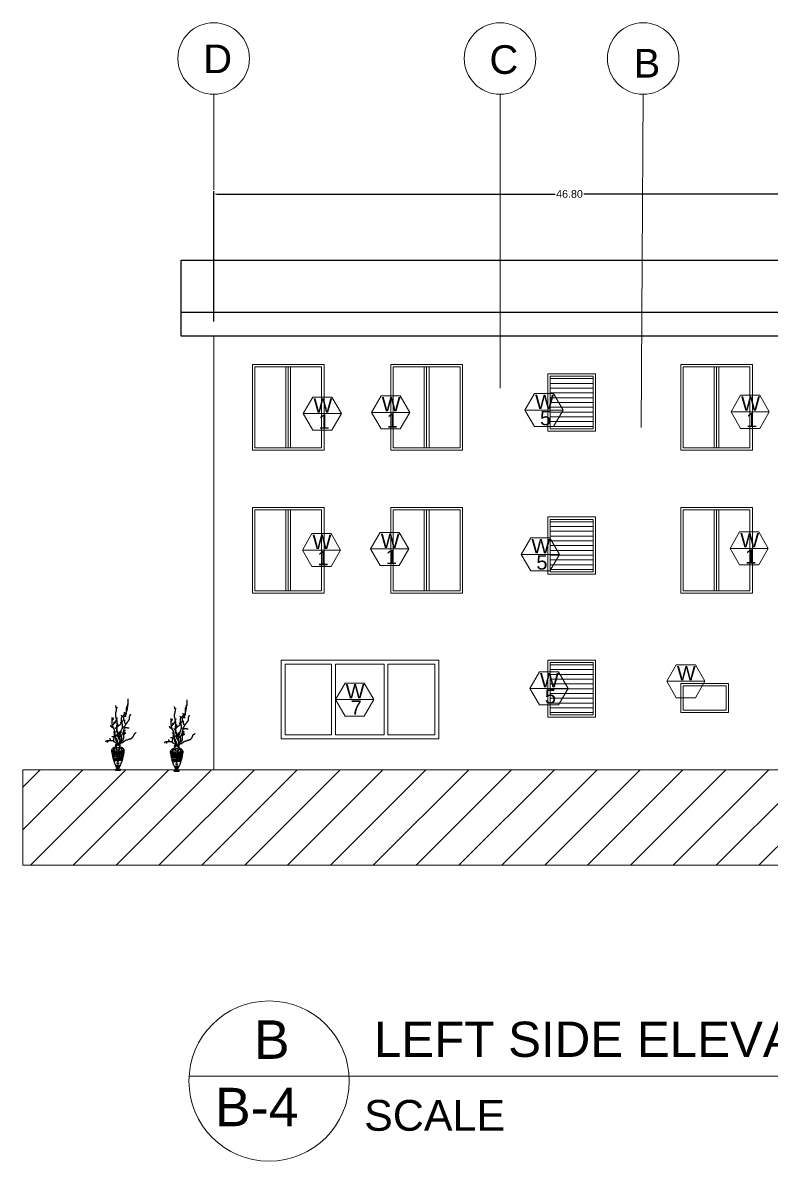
# Model space of a CAD drawing. Header units: millimetres. Extents: x 2391 to 3323, y 1596 to 2537.
# Drawn here: x 2527.6 to 2576.5, y 2318.6 to 2393.1 of the extents above; entities that cross this region are included whole.
import ezdxf

# ---------------------------------------------------------------- set-up
doc = ezdxf.new("R2010")
doc.units = ezdxf.units.MM
doc.layers.get('Defpoints').update_dxf_attribs({"color": 115})
for name, color, linetype in [('ASCENSORE - ELEVATOR', 160, 'Continuous'), ('dimensions', 203, 'Continuous'), ('doors', 31, 'Continuous'), ('doors and windows schedule', 11, 'Continuous'), ('exterior wall', 140, 'Continuous'), ('hatch', 50, 'Continuous'), ('LETTERS', 150, 'Continuous'), ('Lightning text', 211, 'Continuous'), ('plants', 250, 'Continuous'), ('TEXT', 130, 'Continuous')]:
    doc.layers.add(name, color=color, linetype=linetype)
doc.styles.get("Standard").update_dxf_attribs({"font": 'arial.ttf'})
doc.dimstyles.new('Copy of Standard', dxfattribs={"dimtxt": 0.5, "dimasz": 0.18, "dimexe": 0.18, "dimexo": 0.0625, "dimgap": 0.09, "dimtad": 0, "dimzin": 0, "dimdsep": 46, "dimtxsty": 'Standard', "dimcen": 0.09, "dimadec": 0, "dimazin": 0, "dimtfac": 1, "dimtofl": 0, "dimtmove": 0, "dimatfit": 3, "dimfxl": 1, "dimtolj": 1, "dimtzin": 0, "dimarcsym": 0})

# ---------------------------------------------------------------- blocks, each defined once
blk = doc.blocks.new('A$C320B395D')
for p, q in [((239, 689), (239, 749)), ((108, 673), (108, 679)), ((110, 672), (108, 673)), ((108, 596), (110, 597)), ((110, 669), (110, 672)), ((111, 667), (110, 669)), ((110, 599), (111, 600)), ((110, 597), (110, 599)), ((111, 663), (111, 667)), ((113, 661), (111, 663)), ((111, 608), (113, 609)), ((111, 600), (111, 608)), ((113, 657), (113, 661)), ((114, 655), (113, 657)), ((113, 614), (114, 616)), ((113, 609), (113, 614)), ((114, 652), (114, 655)), ((116, 652), (114, 652)), ((114, 620), (116, 622)), ((114, 616), (114, 620)), ((116, 650), (116, 652)), ((117, 649), (116, 650)), ((116, 629), (117, 631)), ((116, 622), (116, 629)), ((117, 631), (117, 649)), ((117, 647), (119, 647)), ((119, 647), (120, 649)), ((120, 650), (122, 652)), ((120, 649), (120, 650)), ((122, 654), (123, 655)), ((122, 652), (122, 654)), ((123, 655), (123, 660)), ((199, 603), (199, 609)), ((201, 602), (199, 603)), ((201, 587), (201, 602)), ((210, 594), (213, 597)), ((213, 597), (215, 599)), ((215, 600), (216, 602)), ((215, 599), (215, 600)), ((216, 603), (218, 605)), ((216, 602), (216, 603)), ((218, 605), (221, 608)), ((221, 609), (222, 611)), ((221, 608), (221, 609)), ((222, 655), (224, 657)), ((222, 596), (222, 655)), ((222, 614), (224, 616)), ((222, 611), (222, 614)), ((224, 660), (225, 661)), ((224, 657), (224, 660)), ((224, 619), (225, 620)), ((224, 616), (224, 619)), ((225, 661), (227, 663)), ((225, 622), (227, 623)), ((225, 620), (225, 622)), ((227, 666), (228, 667)), ((227, 663), (227, 666)), ((227, 626), (228, 628)), ((227, 623), (227, 626)), ((228, 670), (230, 672)), ((228, 667), (228, 670)), ((228, 635), (230, 637)), ((228, 628), (228, 635)), ((230, 673), (231, 675)), ((230, 672), (230, 673)), ((230, 647), (231, 649)), ((230, 637), (230, 647)), ((231, 675), (233, 676)), ((231, 654), (233, 655)), ((231, 649), (231, 654)), ((233, 678), (234, 679)), ((233, 676), (233, 678)), ((233, 660), (234, 661)), ((233, 655), (233, 660)), ((234, 661), (234, 696)), ((234, 681), (236, 682)), ((234, 679), (234, 681)), ((236, 684), (237, 685)), ((236, 682), (236, 684)), ((237, 687), (239, 689)), ((237, 685), (237, 687)), ((72, 552), (73, 553)), ((72, 482), (72, 552)), ((75, 476), (72, 482)), ((73, 524), (75, 524)), ((75, 524), (76, 526)), ((76, 526), (79, 527)), ((79, 529), (81, 530)), ((79, 527), (79, 529)), ((81, 530), (82, 532)), ((82, 535), (84, 536)), ((82, 532), (82, 535)), ((82, 477), (84, 479)), ((84, 536), (85, 538)), ((84, 479), (85, 480)), ((85, 544), (87, 544)), ((85, 538), (85, 544)), ((85, 482), (87, 482)), ((85, 480), (85, 482)), ((87, 547), (88, 549)), ((87, 544), (87, 547)), ((87, 483), (88, 485)), ((87, 482), (87, 483)), ((88, 486), (90, 486)), ((88, 485), (88, 486)), ((90, 489), (91, 489)), ((90, 486), (90, 489)), ((91, 501), (93, 503)), ((91, 489), (91, 501)), ((93, 505), (94, 506)), ((93, 503), (93, 505)), ((93, 489), (94, 491)), ((93, 488), (93, 489)), ((94, 506), (94, 508)), ((94, 491), (97, 492)), ((97, 492), (99, 494)), ((99, 495), (100, 495)), ((99, 494), (99, 495)), ((100, 497), (102, 497)), ((100, 495), (100, 497)), ((102, 498), (103, 500)), ((102, 497), (102, 498)), ((103, 500), (105, 501)), ((105, 505), (107, 505)), ((105, 501), (105, 505)), ((107, 508), (108, 509)), ((107, 505), (107, 508)), ((108, 570), (108, 596)), ((110, 568), (108, 570)), ((108, 511), (110, 511)), ((108, 509), (108, 511)), ((110, 565), (110, 568)), ((111, 564), (110, 565)), ((110, 512), (111, 514)), ((110, 511), (110, 512)), ((111, 558), (111, 564)), ((113, 556), (111, 558)), ((111, 518), (113, 518)), ((111, 514), (111, 518)), ((113, 552), (113, 556)), ((114, 550), (113, 552)), ((113, 520), (114, 521)), ((113, 518), (113, 520)), ((114, 546), (114, 550)), ((116, 544), (114, 546)), ((114, 524), (116, 526)), ((114, 521), (114, 524)), ((116, 543), (116, 544)), ((117, 541), (116, 543)), ((116, 527), (117, 527)), ((116, 526), (116, 527)), ((117, 536), (117, 541)), ((119, 535), (117, 536)), ((117, 530), (119, 530)), ((117, 527), (117, 530)), ((119, 529), (119, 535)), ((119, 533), (120, 533)), ((119, 530), (119, 533)), ((120, 527), (119, 529)), ((120, 535), (122, 536)), ((120, 533), (120, 535)), ((120, 523), (120, 527)), ((122, 521), (120, 523)), ((122, 539), (123, 539)), ((122, 536), (122, 539)), ((122, 518), (122, 521)), ((123, 517), (122, 518)), ((122, 477), (123, 479)), ((123, 546), (125, 546)), ((123, 539), (123, 546)), ((123, 479), (123, 517)), ((123, 491), (123, 492)), ((125, 491), (123, 491)), ((125, 549), (126, 549)), ((125, 546), (125, 549)), ((125, 488), (125, 491)), ((126, 488), (125, 488)), ((126, 486), (126, 488)), ((128, 486), (126, 486)), ((128, 485), (128, 486)), ((129, 485), (128, 485)), ((131, 483), (129, 485)), ((131, 482), (131, 483)), ((132, 482), (131, 482)), ((132, 465), (132, 482)), ((154, 477), (155, 479)), ((155, 479), (157, 480)), ((157, 480), (160, 483)), ((160, 483), (161, 485)), ((161, 505), (161, 506)), ((163, 503), (161, 505)), ((161, 485), (163, 486)), ((163, 501), (163, 503)), ((164, 501), (163, 501)), ((163, 486), (164, 488)), ((164, 500), (164, 501)), ((166, 498), (164, 500)), ((164, 488), (166, 489)), ((167, 498), (166, 498)), ((166, 489), (167, 491)), ((167, 497), (167, 498)), ((169, 497), (167, 497)), ((167, 492), (169, 494)), ((167, 491), (167, 492)), ((169, 571), (169, 578)), ((170, 571), (169, 571)), ((169, 546), (170, 547)), ((169, 521), (169, 546)), ((170, 520), (169, 521)), ((169, 495), (169, 497)), ((169, 495), (170, 497)), ((172, 495), (169, 495)), ((169, 494), (169, 495)), ((170, 570), (170, 571)), ((172, 570), (170, 570)), ((170, 549), (172, 550)), ((170, 547), (170, 549)), ((170, 512), (170, 520)), ((172, 509), (170, 512)), ((170, 497), (172, 498)), ((172, 568), (172, 570)), ((173, 568), (172, 568)), ((172, 553), (173, 555)), ((172, 550), (172, 553)), ((172, 506), (172, 509)), ((173, 503), (172, 506)), ((172, 500), (173, 500)), ((172, 498), (172, 500)), ((172, 494), (172, 495)), ((173, 494), (172, 494)), ((175, 567), (173, 568)), ((173, 558), (177, 561)), ((173, 555), (173, 558)), ((173, 503), (175, 505)), ((173, 500), (173, 503)), ((173, 500), (173, 503)), ((175, 498), (173, 500)), ((173, 492), (173, 494)), ((175, 492), (173, 492)), ((175, 558), (175, 567)), ((175, 506), (177, 506)), ((175, 505), (175, 506)), ((175, 491), (175, 498)), ((177, 491), (175, 492)), ((177, 489), (175, 491)), ((177, 562), (178, 562)), ((177, 561), (177, 562)), ((177, 506), (178, 508)), ((177, 482), (177, 489)), ((178, 480), (177, 482)), ((178, 564), (180, 565)), ((178, 562), (178, 564)), ((178, 509), (180, 511)), ((178, 508), (178, 509)), ((178, 479), (178, 480)), ((180, 477), (178, 479)), ((180, 565), (181, 567)), ((180, 511), (181, 512)), ((181, 568), (183, 568)), ((181, 567), (181, 568)), ((181, 512), (183, 514)), ((183, 568), (186, 571)), ((183, 514), (184, 515)), ((184, 517), (186, 517)), ((184, 515), (184, 517)), ((186, 571), (187, 573)), ((186, 520), (187, 520)), ((186, 517), (186, 520)), ((187, 573), (189, 574)), ((187, 521), (189, 523)), ((187, 520), (187, 521)), ((189, 574), (190, 574)), ((189, 523), (190, 524)), ((190, 574), (192, 576)), ((190, 527), (192, 529)), ((190, 524), (190, 527)), ((192, 578), (193, 578)), ((192, 576), (192, 578)), ((192, 553), (193, 555)), ((192, 529), (192, 553)), ((193, 579), (195, 579)), ((193, 578), (193, 579)), ((193, 556), (195, 558)), ((193, 555), (193, 556)), ((195, 579), (196, 581)), ((195, 558), (196, 559)), ((196, 579), (198, 582)), ((196, 581), (198, 582)), ((196, 561), (198, 562)), ((196, 559), (196, 561)), ((198, 582), (199, 584)), ((198, 582), (199, 584)), ((198, 562), (199, 564)), ((199, 585), (201, 587)), ((199, 584), (199, 585)), ((199, 584), (201, 585)), ((199, 565), (219, 565)), ((199, 564), (202, 565)), ((201, 585), (202, 587)), ((202, 587), (204, 588)), ((202, 565), (204, 567)), ((202, 526), (204, 527)), ((202, 501), (202, 526)), ((204, 501), (202, 501)), ((204, 588), (205, 590)), ((204, 567), (205, 568)), ((204, 498), (204, 501)), ((205, 495), (204, 498)), ((205, 590), (207, 591)), ((205, 568), (208, 571)), ((205, 494), (205, 495)), ((207, 492), (205, 494)), ((207, 591), (208, 593)), ((207, 491), (207, 492)), ((208, 489), (207, 491)), ((208, 593), (210, 594)), ((208, 571), (210, 573)), ((208, 488), (208, 489)), ((210, 486), (208, 488)), ((210, 574), (212, 576)), ((210, 573), (210, 574)), ((212, 485), (210, 486)), ((212, 576), (215, 579)), ((213, 483), (212, 485)), ((213, 482), (213, 483)), ((215, 480), (213, 482)), ((213, 477), (215, 479)), ((215, 581), (216, 582)), ((215, 579), (215, 581)), ((215, 479), (216, 480)), ((216, 584), (218, 585)), ((216, 582), (216, 584)), ((216, 482), (218, 483)), ((216, 480), (216, 482)), ((218, 588), (219, 590)), ((218, 585), (218, 588)), ((218, 485), (219, 486)), ((218, 483), (218, 485)), ((219, 590), (221, 591)), ((219, 488), (222, 491)), ((219, 486), (219, 488)), ((221, 594), (222, 596)), ((221, 591), (221, 594)), ((222, 491), (224, 492)), ((224, 492), (225, 494)), ((225, 495), (227, 497)), ((225, 494), (225, 495)), ((227, 497), (228, 498)), ((228, 498), (230, 500)), ((230, 501), (231, 503)), ((230, 500), (230, 501)), ((231, 503), (233, 505)), ((233, 505), (234, 506)), ((234, 508), (236, 509)), ((234, 506), (234, 508)), ((236, 511), (237, 512)), ((236, 509), (236, 511)), ((237, 512), (239, 514)), ((239, 514), (240, 515)), ((240, 515), (242, 517)), ((242, 518), (243, 520)), ((242, 517), (242, 518)), ((243, 521), (245, 521)), ((243, 520), (243, 521)), ((245, 521), (247, 523)), ((247, 524), (248, 526)), ((247, 523), (247, 524)), ((248, 527), (250, 529)), ((248, 526), (248, 527)), ((250, 530), (251, 532)), ((250, 529), (250, 530)), ((251, 533), (253, 533)), ((251, 532), (251, 533)), ((253, 538), (254, 539)), ((253, 533), (253, 538)), ((254, 564), (256, 565)), ((254, 539), (254, 564)), ((256, 567), (257, 568)), ((256, 565), (256, 567)), ((257, 570), (259, 571)), ((257, 568), (257, 570)), ((259, 574), (260, 576)), ((259, 571), (259, 574)), ((260, 579), (262, 581)), ((260, 576), (260, 579)), ((262, 582), (263, 584)), ((262, 581), (262, 582)), ((263, 584), (265, 585)), ((265, 587), (266, 587)), ((265, 585), (265, 587)), ((56, 468), (56, 471)), ((58, 465), (56, 468)), ((59, 462), (58, 465)), ((61, 459), (59, 462)), ((62, 457), (61, 459)), ((62, 454), (62, 457)), ((64, 454), (62, 454)), ((65, 453), (64, 454)), ((68, 451), (65, 453)), ((70, 450), (68, 451)), ((72, 448), (70, 450)), ((72, 447), (72, 448)), ((73, 447), (72, 447)), ((75, 445), (73, 447)), ((75, 470), (75, 476)), ((76, 468), (75, 470)), ((76, 445), (75, 445)), ((76, 470), (78, 473)), ((76, 462), (76, 468)), ((78, 460), (76, 462)), ((78, 444), (76, 445)), ((78, 473), (79, 474)), ((78, 457), (78, 460)), ((79, 456), (78, 457)), ((82, 444), (78, 444)), ((79, 474), (81, 476)), ((81, 454), (79, 456)), ((81, 476), (82, 477)), ((81, 451), (81, 454)), ((82, 450), (81, 451)), ((82, 447), (82, 450)), ((84, 445), (82, 447)), ((84, 442), (82, 444)), ((84, 444), (84, 445)), ((85, 442), (84, 444)), ((85, 442), (84, 442)), ((87, 441), (85, 442)), ((85, 441), (85, 442)), ((87, 439), (85, 441)), ((88, 436), (87, 439)), ((87, 401), (87, 403)), ((88, 401), (87, 401)), ((88, 435), (88, 436)), ((90, 433), (88, 435)), ((88, 400), (88, 401)), ((90, 400), (88, 400)), ((90, 432), (90, 433)), ((91, 430), (90, 432)), ((90, 398), (90, 400)), ((91, 398), (90, 398)), ((93, 428), (91, 430)), ((91, 397), (91, 398)), ((93, 397), (91, 397)), ((93, 425), (93, 428)), ((94, 424), (93, 425)), ((93, 395), (93, 397)), ((94, 395), (93, 395)), ((96, 422), (94, 424)), ((94, 394), (94, 395)), ((96, 392), (94, 394)), ((94, 360), (96, 362)), ((94, 343), (94, 360)), ((96, 418), (96, 422)), ((97, 416), (96, 418)), ((96, 390), (96, 392)), ((97, 389), (96, 390)), ((96, 378), (97, 380)), ((96, 362), (96, 378)), ((99, 415), (97, 416)), ((97, 384), (97, 389)), ((97, 384), (99, 386)), ((97, 380), (97, 384)), ((99, 413), (99, 415)), ((100, 412), (99, 413)), ((99, 386), (99, 409)), ((100, 407), (100, 412)), ((102, 406), (100, 407)), ((102, 398), (102, 406)), ((103, 397), (102, 398)), ((103, 357), (103, 397)), ((105, 444), (105, 447)), ((107, 442), (105, 444)), ((107, 441), (107, 442)), ((108, 439), (107, 441)), ((110, 438), (108, 439)), ((111, 438), (110, 438)), ((113, 436), (111, 438)), ((111, 359), (113, 360)), ((111, 357), (111, 359)), ((113, 435), (113, 436)), ((114, 433), (113, 435)), ((113, 362), (114, 363)), ((113, 360), (113, 362)), ((117, 433), (114, 433)), ((114, 363), (116, 365)), ((116, 365), (117, 366)), ((119, 432), (117, 433)), ((117, 366), (119, 368)), ((119, 471), (120, 473)), ((119, 422), (119, 471)), ((120, 430), (119, 432)), ((120, 419), (119, 422)), ((119, 369), (120, 371)), ((119, 368), (119, 369)), ((120, 473), (122, 474)), ((122, 430), (120, 430)), ((120, 409), (120, 419)), ((122, 407), (120, 409)), ((120, 371), (122, 372)), ((122, 474), (122, 477)), ((123, 428), (122, 430)), ((122, 401), (122, 407)), ((123, 400), (122, 401)), ((122, 372), (123, 374)), ((123, 444), (125, 445)), ((123, 418), (123, 444)), ((125, 427), (123, 428)), ((125, 416), (123, 418)), ((123, 398), (123, 400)), ((125, 397), (123, 398)), ((123, 374), (125, 375)), ((125, 450), (126, 451)), ((125, 445), (125, 450)), ((125, 424), (125, 427)), ((125, 413), (125, 416)), ((126, 410), (125, 413)), ((125, 392), (125, 397)), ((126, 390), (125, 392)), ((125, 375), (128, 377)), ((126, 453), (128, 454)), ((126, 451), (126, 453)), ((126, 407), (126, 410)), ((128, 406), (126, 407)), ((126, 389), (126, 390)), ((128, 387), (126, 389)), ((128, 454), (129, 456)), ((128, 404), (128, 406)), ((129, 403), (128, 404)), ((129, 386), (128, 387)), ((128, 377), (131, 378)), ((129, 456), (131, 457)), ((131, 401), (129, 403)), ((129, 384), (129, 386)), ((131, 383), (129, 384)), ((131, 459), (132, 460)), ((131, 457), (131, 459)), ((131, 400), (131, 401)), ((132, 398), (131, 400)), ((131, 354), (131, 383)), ((131, 378), (132, 380)), ((132, 462), (134, 463)), ((132, 460), (132, 462)), ((132, 394), (132, 398)), ((134, 392), (132, 394)), ((132, 381), (135, 381)), ((132, 380), (132, 381)), ((134, 463), (135, 463)), ((134, 389), (134, 392)), ((135, 387), (134, 389)), ((135, 463), (137, 465)), ((137, 386), (135, 387)), ((135, 381), (137, 383)), ((137, 465), (138, 467)), ((137, 384), (137, 386)), ((137, 384), (138, 386)), ((138, 383), (137, 384)), ((137, 383), (137, 384)), ((138, 467), (140, 468)), ((138, 386), (140, 387)), ((138, 380), (138, 383)), ((140, 377), (138, 380)), ((140, 468), (142, 468)), ((140, 387), (142, 387)), ((142, 374), (140, 377)), ((142, 468), (143, 470)), ((142, 387), (143, 389)), ((143, 372), (142, 374)), ((143, 470), (145, 471)), ((143, 389), (146, 392)), ((143, 369), (143, 372)), ((145, 366), (143, 369)), ((145, 471), (148, 473)), ((145, 363), (145, 366)), ((146, 362), (145, 363)), ((146, 392), (148, 394)), ((146, 356), (146, 362)), ((148, 473), (149, 474)), ((148, 394), (149, 395)), ((149, 474), (151, 476)), ((149, 395), (151, 397)), ((151, 476), (154, 477)), ((151, 374), (151, 404)), ((151, 397), (152, 398)), ((151, 375), (152, 377)), ((154, 372), (151, 374)), ((152, 398), (154, 400)), ((152, 377), (154, 378)), ((154, 400), (157, 403)), ((154, 378), (155, 380)), ((155, 371), (154, 372)), ((155, 380), (158, 380)), ((157, 369), (155, 371)), ((157, 403), (158, 404)), ((158, 368), (157, 369)), ((158, 404), (160, 406)), ((158, 381), (160, 383)), ((158, 380), (158, 381)), ((160, 366), (158, 368)), ((160, 406), (161, 407)), ((160, 384), (161, 384)), ((160, 383), (160, 384)), ((160, 365), (160, 366)), ((161, 363), (160, 365)), ((161, 409), (163, 410)), ((161, 407), (161, 409)), ((161, 387), (163, 387)), ((161, 384), (161, 387)), ((163, 362), (161, 363)), ((161, 357), (164, 359)), ((163, 410), (164, 412)), ((163, 390), (164, 392)), ((163, 387), (163, 390)), ((166, 360), (163, 362)), ((164, 412), (166, 413)), ((164, 397), (166, 398)), ((164, 392), (164, 397)), ((164, 359), (167, 360)), ((166, 415), (167, 416)), ((166, 413), (166, 415)), ((166, 398), (166, 407)), ((166, 357), (166, 360)), ((167, 418), (169, 419)), ((167, 416), (167, 418)), ((167, 360), (169, 362)), ((169, 421), (170, 422)), ((169, 419), (169, 421)), ((169, 363), (172, 366)), ((169, 362), (169, 363)), ((170, 424), (172, 425)), ((170, 422), (170, 424)), ((172, 427), (173, 428)), ((172, 425), (172, 427)), ((172, 368), (173, 369)), ((172, 366), (172, 368)), ((173, 432), (175, 435)), ((173, 428), (173, 432)), ((173, 369), (175, 371)), ((175, 435), (177, 436)), ((175, 372), (177, 374)), ((175, 371), (175, 372)), ((177, 438), (178, 439)), ((177, 436), (177, 438)), ((177, 375), (178, 377)), ((177, 374), (177, 375)), ((178, 444), (180, 447)), ((178, 439), (178, 444)), ((178, 377), (180, 378)), ((180, 447), (180, 477)), ((180, 450), (186, 450)), ((180, 378), (181, 380)), ((181, 383), (183, 384)), ((181, 380), (181, 383)), ((183, 384), (184, 386)), ((184, 386), (186, 387)), ((186, 451), (187, 453)), ((186, 450), (186, 451)), ((186, 389), (187, 392)), ((186, 387), (186, 389)), ((187, 454), (189, 454)), ((187, 453), (187, 454)), ((187, 395), (189, 398)), ((187, 392), (187, 395)), ((189, 454), (189, 459)), ((189, 404), (190, 406)), ((189, 398), (189, 404)), ((190, 409), (192, 410)), ((190, 406), (190, 409)), ((192, 413), (193, 416)), ((192, 410), (192, 413)), ((193, 419), (195, 422)), ((193, 416), (193, 419)), ((193, 380), (195, 381)), ((193, 346), (193, 380)), ((195, 428), (196, 430)), ((195, 422), (195, 428)), ((195, 413), (198, 413)), ((195, 381), (196, 383)), ((196, 432), (198, 435)), ((196, 430), (196, 432)), ((196, 384), (198, 386)), ((196, 383), (196, 384)), ((196, 381), (202, 381)), ((198, 438), (199, 441)), ((198, 435), (198, 438)), ((198, 415), (201, 415)), ((198, 413), (198, 415)), ((198, 387), (199, 389)), ((198, 386), (198, 387)), ((199, 444), (201, 447)), ((199, 444), (202, 444)), ((199, 441), (199, 444)), ((199, 390), (201, 392)), ((199, 389), (199, 390)), ((201, 450), (202, 453)), ((201, 447), (201, 450)), ((201, 415), (202, 416)), ((201, 392), (202, 394)), ((202, 453), (204, 454)), ((202, 444), (205, 445)), ((202, 416), (207, 416)), ((202, 394), (204, 395)), ((202, 381), (204, 383)), ((204, 456), (205, 457)), ((204, 454), (204, 456)), ((204, 397), (205, 398)), ((204, 395), (204, 397)), ((204, 383), (205, 384)), ((205, 460), (207, 463)), ((205, 457), (205, 460)), ((205, 445), (208, 445)), ((205, 400), (207, 401)), ((205, 398), (205, 400)), ((205, 384), (207, 384)), ((207, 467), (208, 468)), ((207, 463), (207, 467)), ((207, 416), (208, 418)), ((207, 403), (208, 403)), ((207, 401), (207, 403)), ((207, 386), (208, 386)), ((207, 384), (207, 386)), ((208, 468), (210, 470)), ((208, 445), (212, 447)), ((208, 418), (210, 419)), ((208, 387), (210, 387)), ((208, 386), (208, 387)), ((210, 470), (212, 471)), ((210, 389), (212, 389)), ((210, 387), (210, 389)), ((212, 474), (213, 476)), ((212, 471), (212, 474)), ((212, 447), (213, 448)), ((212, 389), (213, 390)), ((213, 476), (213, 477)), ((213, 448), (225, 448)), ((213, 390), (215, 390)), ((225, 448), (227, 447)), ((227, 447), (231, 447)), ((231, 447), (233, 445)), ((233, 445), (250, 445)), ((292, 357), (295, 360)), ((295, 360), (297, 363)), ((297, 366), (300, 372)), ((297, 363), (297, 366)), ((300, 374), (301, 375)), ((300, 372), (300, 374)), ((301, 377), (303, 378)), ((301, 375), (301, 377)), ((303, 378), (304, 381)), ((304, 381), (307, 384)), ((307, 384), (309, 386)), ((309, 386), (312, 387)), ((312, 387), (315, 389)), ((315, 390), (317, 390)), ((315, 389), (315, 390)), ((317, 390), (318, 392)), ((318, 392), (320, 392)), ((320, 392), (321, 394)), ((321, 394), (323, 395)), ((323, 395), (324, 395)), ((2, 299), (0, 298)), ((2, 301), (2, 299)), ((3, 301), (2, 301)), ((5, 304), (3, 302)), ((3, 302), (3, 301)), ((8, 304), (5, 304)), ((8, 305), (8, 304)), ((12, 305), (8, 305)), ((14, 307), (12, 305)), ((82, 307), (14, 307)), ((21, 293), (20, 292)), ((20, 292), (20, 290)), ((21, 296), (21, 293)), ((23, 296), (21, 296)), ((24, 299), (23, 298)), ((23, 298), (23, 296)), ((26, 302), (24, 301)), ((24, 301), (24, 299)), ((27, 305), (26, 304)), ((26, 304), (26, 302)), ((29, 307), (27, 305)), ((49, 325), (49, 334)), ((50, 324), (49, 325)), ((50, 322), (50, 324)), ((52, 322), (50, 322)), ((52, 319), (52, 322)), ((53, 317), (52, 319)), ((53, 316), (53, 317)), ((55, 314), (53, 316)), ((55, 313), (55, 314)), ((56, 313), (55, 313)), ((56, 311), (56, 313)), ((58, 311), (56, 311)), ((58, 310), (58, 311)), ((59, 308), (58, 310)), ((61, 307), (59, 308)), ((62, 307), (61, 307)), ((70, 351), (70, 354)), ((72, 351), (70, 351)), ((81, 349), (72, 351)), ((84, 348), (81, 349)), ((84, 305), (82, 307)), ((87, 345), (84, 348)), ((87, 304), (84, 305)), ((90, 342), (87, 345)), ((87, 316), (88, 317)), ((87, 301), (87, 316)), ((90, 301), (87, 304)), ((88, 299), (87, 301)), ((88, 325), (90, 327)), ((88, 317), (88, 325)), ((90, 298), (88, 299)), ((91, 340), (90, 342)), ((90, 331), (91, 333)), ((90, 327), (90, 331)), ((91, 299), (90, 301)), ((99, 295), (90, 298)), ((91, 337), (91, 340)), ((91, 334), (93, 336)), ((91, 333), (91, 334)), ((93, 296), (91, 299)), ((93, 342), (94, 343)), ((93, 336), (93, 342)), ((102, 292), (99, 295)), ((105, 290), (102, 292)), ((105, 356), (103, 357)), ((105, 352), (105, 356)), ((107, 349), (105, 352)), ((107, 289), (105, 290)), ((107, 345), (107, 349)), ((108, 345), (107, 345)), ((107, 287), (107, 289)), ((108, 286), (107, 287)), ((107, 270), (155, 270)), ((108, 342), (108, 345)), ((111, 340), (108, 342)), ((110, 284), (108, 286)), ((110, 356), (111, 357)), ((110, 330), (110, 356)), ((111, 328), (110, 330)), ((113, 284), (110, 284)), ((113, 337), (111, 340)), ((111, 322), (111, 328)), ((113, 321), (111, 322)), ((114, 334), (113, 337)), ((113, 311), (113, 321)), ((114, 310), (113, 311)), ((113, 283), (113, 284)), ((114, 283), (113, 283)), ((116, 331), (114, 334)), ((114, 308), (114, 310)), ((116, 307), (114, 308)), ((116, 281), (114, 283)), ((117, 330), (116, 331)), ((117, 305), (116, 307)), ((117, 281), (116, 281)), ((119, 327), (117, 330)), ((120, 302), (117, 305)), ((117, 279), (117, 281)), ((119, 279), (117, 279)), ((119, 325), (119, 327)), ((120, 324), (119, 325)), ((119, 273), (119, 279)), ((120, 321), (120, 324)), ((122, 319), (120, 321)), ((120, 299), (120, 302)), ((122, 298), (120, 299)), ((123, 317), (122, 319)), ((122, 296), (122, 298)), ((125, 293), (122, 296)), ((125, 314), (123, 317)), ((123, 270), (131, 260)), ((125, 313), (125, 314)), ((126, 311), (125, 313)), ((125, 292), (125, 293)), ((126, 290), (125, 292)), ((126, 310), (126, 311)), ((128, 307), (126, 310)), ((126, 289), (126, 290)), ((128, 286), (126, 289)), ((126, 272), (128, 272)), ((126, 270), (126, 272)), ((127, 270), (131, 265)), ((128, 304), (128, 307)), ((129, 302), (128, 304)), ((131, 284), (128, 286)), ((128, 276), (129, 278)), ((128, 272), (128, 276)), ((129, 278), (129, 302)), ((132, 352), (131, 354)), ((131, 283), (131, 284)), ((132, 281), (131, 283)), ((139, 270), (131, 260)), ((135, 270), (131, 265)), ((132, 351), (132, 352)), ((134, 349), (132, 351)), ((134, 279), (132, 281)), ((134, 348), (134, 349)), ((137, 345), (134, 348)), ((135, 278), (134, 279)), ((138, 275), (135, 278)), ((137, 337), (137, 345)), ((138, 336), (137, 337)), ((138, 334), (138, 336)), ((140, 333), (138, 334)), ((138, 270), (138, 275)), ((140, 331), (140, 333)), ((142, 330), (140, 331)), ((142, 328), (142, 330)), ((143, 325), (142, 328)), ((145, 324), (143, 325)), ((146, 322), (145, 324)), ((148, 354), (146, 356)), ((148, 319), (146, 322)), ((146, 279), (148, 283)), ((146, 270), (146, 279)), ((149, 352), (148, 354)), ((149, 317), (148, 319)), ((148, 286), (149, 289)), ((148, 283), (148, 286)), ((149, 346), (149, 352)), ((151, 343), (149, 346)), ((149, 316), (149, 317)), ((151, 314), (149, 316)), ((149, 292), (151, 295)), ((149, 289), (149, 292)), ((151, 340), (151, 343)), ((152, 337), (151, 340)), ((152, 313), (151, 314)), ((151, 301), (152, 302)), ((151, 295), (151, 301)), ((152, 278), (151, 276)), ((151, 276), (151, 272)), ((152, 273), (151, 272)), ((151, 272), (151, 270)), ((152, 345), (154, 346)), ((152, 342), (152, 345)), ((152, 334), (152, 337)), ((154, 331), (152, 334)), ((154, 311), (152, 313)), ((152, 305), (154, 307)), ((152, 302), (152, 305)), ((152, 279), (152, 278)), ((154, 279), (152, 279)), ((152, 276), (152, 273)), ((154, 276), (152, 276)), ((152, 275), (152, 273)), ((154, 275), (152, 275)), ((154, 346), (155, 348)), ((154, 307), (154, 331)), ((154, 308), (154, 311)), ((155, 283), (154, 281)), ((154, 281), (154, 279)), ((154, 278), (154, 276)), ((155, 278), (154, 278)), ((154, 276), (154, 275)), ((155, 276), (154, 276)), ((155, 349), (157, 349)), ((155, 348), (155, 349)), ((155, 284), (155, 283)), ((157, 284), (155, 284)), ((155, 281), (155, 278)), ((157, 281), (155, 281)), ((157, 278), (155, 276)), ((157, 351), (158, 352)), ((157, 349), (157, 351)), ((157, 287), (157, 284)), ((158, 287), (157, 287)), ((158, 287), (157, 286)), ((157, 286), (157, 281)), ((157, 279), (157, 278)), ((158, 279), (157, 279)), ((158, 352), (160, 354)), ((158, 292), (158, 287)), ((160, 292), (158, 292)), ((160, 290), (158, 289)), ((158, 289), (158, 287)), ((158, 281), (158, 279)), ((160, 281), (158, 281)), ((160, 354), (161, 357)), ((161, 298), (160, 296)), ((160, 296), (160, 292)), ((161, 292), (160, 290)), ((161, 283), (160, 281)), ((163, 304), (161, 302)), ((161, 302), (161, 298)), ((161, 295), (161, 292)), ((163, 295), (161, 295)), ((163, 283), (161, 283)), ((164, 311), (163, 310)), ((163, 310), (163, 304)), ((163, 298), (163, 295)), ((164, 298), (163, 298)), ((163, 284), (163, 283)), ((169, 284), (163, 284)), ((166, 316), (164, 314)), ((164, 314), (164, 311)), ((166, 301), (164, 299)), ((164, 299), (164, 298)), ((167, 356), (166, 357)), ((167, 319), (166, 317)), ((166, 317), (166, 316)), ((167, 301), (166, 301)), ((169, 354), (167, 356)), ((169, 322), (167, 321)), ((167, 321), (167, 319)), ((167, 302), (167, 301)), ((169, 302), (167, 302)), ((169, 352), (169, 354)), ((170, 351), (169, 352)), ((170, 325), (169, 324)), ((169, 324), (169, 322)), ((169, 305), (169, 302)), ((170, 305), (169, 305)), ((169, 286), (169, 284)), ((175, 286), (169, 286)), ((172, 349), (170, 351)), ((172, 328), (170, 327)), ((170, 327), (170, 325)), ((172, 307), (170, 305)), ((173, 348), (172, 349)), ((172, 331), (173, 333)), ((172, 331), (172, 328)), ((173, 307), (172, 307)), ((173, 333), (173, 348)), ((173, 307), (175, 307)), ((175, 307), (177, 308)), ((177, 287), (175, 286)), ((177, 308), (178, 308)), ((180, 287), (177, 287)), ((178, 308), (180, 310)), ((180, 310), (181, 311)), ((181, 289), (180, 287)), ((181, 311), (184, 314)), ((183, 290), (181, 289)), ((184, 292), (183, 290)), ((184, 316), (186, 316)), ((184, 314), (184, 316)), ((186, 293), (184, 292)), ((186, 319), (187, 321)), ((186, 316), (186, 319)), ((187, 293), (186, 293)), ((187, 322), (189, 324)), ((187, 321), (187, 322)), ((187, 295), (187, 293)), ((189, 295), (187, 295)), ((189, 325), (190, 327)), ((189, 324), (189, 325)), ((190, 296), (189, 295)), ((190, 330), (192, 331)), ((190, 327), (190, 330)), ((192, 298), (190, 296)), ((192, 343), (193, 346)), ((192, 331), (192, 343)), ((193, 299), (192, 298)), ((195, 299), (193, 299)), ((196, 301), (195, 299)), ((199, 304), (196, 301)), ((201, 304), (199, 304)), ((202, 305), (201, 304)), ((204, 307), (202, 305)), ((205, 308), (204, 307)), ((208, 308), (205, 308)), ((210, 310), (208, 308)), ((212, 311), (210, 310)), ((213, 311), (212, 311)), ((213, 313), (213, 311)), ((218, 313), (213, 313)), ((219, 314), (218, 313)), ((222, 314), (219, 314)), ((224, 316), (222, 314)), ((231, 316), (224, 316)), ((233, 317), (231, 316)), ((234, 317), (233, 317)), ((236, 319), (234, 317)), ((237, 321), (236, 319)), ((248, 321), (237, 321)), ((250, 322), (248, 321)), ((253, 322), (250, 322)), ((254, 324), (253, 322)), ((257, 324), (254, 324)), ((259, 325), (257, 324)), ((260, 325), (259, 325)), ((262, 327), (260, 325)), ((266, 327), (262, 327)), ((266, 328), (266, 327)), ((269, 328), (266, 328)), ((271, 330), (269, 328)), ((274, 333), (271, 330)), ((275, 334), (274, 333)), ((277, 334), (275, 334)), ((277, 336), (277, 334)), ((278, 336), (277, 336)), ((280, 340), (278, 339)), ((278, 339), (278, 336)), ((282, 342), (280, 340)), ((282, 343), (282, 342)), ((283, 343), (282, 343)), ((285, 345), (283, 343)), ((286, 348), (285, 346)), ((285, 346), (285, 345)), ((288, 349), (286, 348)), ((289, 351), (288, 349)), ((291, 354), (289, 352)), ((289, 352), (289, 351)), ((291, 354), (292, 357)), ((64, 206), (82, 194)), ((82, 194), (66, 185)), ((66, 185), (83, 174)), ((83, 174), (69, 166)), ((78, 126), (127, 126)), ((85, 118), (78, 126)), ((85, 118), (92, 126)), ((99, 118), (92, 126)), ((99, 118), (106, 126)), ((113, 118), (106, 126)), ((113, 118), (120, 126)), ((127, 118), (120, 126)), ((125, 94), (131, 189)), ((137, 94), (131, 189)), ((184, 126), (135, 126)), ((135, 118), (142, 126)), ((149, 118), (142, 126)), ((149, 118), (156, 126)), ((163, 118), (156, 126)), ((163, 118), (170, 126)), ((196, 185), (179, 174)), ((179, 174), (193, 166)), ((198, 206), (180, 194)), ((180, 194), (196, 185)), ((80, 118), (127, 118)), ((85, 110), (81, 114)), ((82, 110), (126, 110)), ((85, 110), (92, 118)), ((85, 103), (91, 110)), ((85, 102), (126, 102)), ((98, 102), (91, 110)), ((98, 110), (92, 118)), ((98, 110), (105, 118)), ((98, 102), (105, 110)), ((103, 53), (159, 53)), ((112, 110), (105, 118)), ((112, 102), (105, 110)), ((105, 10), (157, 10)), ((105, 0), (105, 10)), ((106, 48), (156, 48)), ((108, 42), (154, 42)), ((111, 37), (151, 37)), ((112, 110), (119, 118)), ((112, 102), (119, 110)), ((113, 32), (149, 32)), ((116, 27), (146, 27)), ((118, 74), (144, 74)), ((126, 110), (119, 118)), ((126, 102), (119, 110)), ((119, 21), (143, 21)), ((122, 16), (140, 16)), ((125, 94), (137, 94)), ((182, 118), (135, 118)), ((136, 110), (143, 118)), ((180, 110), (136, 110)), ((136, 102), (143, 110)), ((177, 102), (136, 102)), ((150, 110), (143, 118)), ((150, 102), (143, 110)), ((150, 110), (157, 118)), ((150, 102), (157, 110)), ((164, 110), (157, 118)), ((164, 102), (157, 110)), ((157, 0), (157, 10)), ((164, 110), (170, 118)), ((164, 102), (171, 110)), ((105, 0), (157, 0))]:
    blk.add_line(p, q)
for centre, radius in [((116, 262), 4.54), ((131, 224), 18.3), ((146, 262), 4.54), ((103, 150), 9.1), ((131, 224), 14.2), ((159, 150), 9.1)]:
    blk.add_circle(centre, radius)
for centre, radius, start, end in [((131, 165), 81.2, 102.0928, 135.494), ((119, 264), 13.5, 152.3775, 244.5172), ((112, 248), 4.04, 304.6679, 71.6038), ((150, 248), 4.04, 108.3962, 235.3321), ((131, 165), 81.2, 44.506, 77.9072), ((143, 264), 13.5, 295.4828, 27.6225), ((94, 200), 30.8, 133.8008, 202.5595), ((61, 183), 27.7, 290.3787, 80.5876), ((540, 247), 477, 187.0357, 209.6416), ((103, 126), 33.6, 46.638, 132.2715), ((103, 173), 31.5, 223.0934, 315.816), ((90, 132), 70.5, 54.5543, 97.0331), ((101, 213), 19, 85.859, 159.2245), ((87, 234), 15.3, 254.8284, 350.2551), ((90, 124), 70.5, 54.4905, 92.6924), ((89, 100), 70.5, 55.3821, 92.1667), ((88, 117), 70.5, 53.3479, 89.6228), ((87, 110), 70.5, 53.2831, 88.8511), ((172, 132), 70.5, 82.9669, 125.4457), ((172, 124), 70.5, 87.3076, 125.5095), ((174, 117), 70.5, 90.3772, 126.6521), ((175, 110), 70.5, 91.1489, 126.7169), ((173, 100), 70.5, 87.8333, 124.6179), ((159, 126), 33.6, 47.7285, 133.362), ((159, 173), 31.5, 224.184, 316.9066), ((-278, 247), 477, 330.3584, 352.9643), ((175, 234), 15.3, 189.7449, 285.1716), ((161, 213), 19, 20.7755, 94.141), ((201, 183), 27.7, 99.4124, 249.6213), ((168, 200), 30.8, 337.4405, 46.1992), ((131, 59), 19.3, 48.8192, 131.7591), ((131, 87), 18.6, 226.7942, 313.7841)]:
    blk.add_arc(centre, radius, start, end)
blk = doc.blocks.new('*D26')
at = {"layer": 'Defpoints', "color": 0, "transparency": 16777216}
for p in [(2586.92, 2381.859), (2540.12, 2373.465), (2586.92, 2373.465)]:
    blk.add_point(p, dxfattribs=at)
at = {"layer": 'dimensions', "color": 0, "lineweight": -2, "transparency": 16777216}
for p, q in [((2540.12, 2373.527), (2540.12, 2382.039)), ((2540.3, 2381.859), (2562.439, 2381.859)), ((2586.74, 2381.859), (2564.325, 2381.859)), ((2586.92, 2373.527), (2586.92, 2382.039))]:
    blk.add_line(p, q, dxfattribs=at)
at = {"layer": 'dimensions', "color": 0, "transparency": 16777216}
for points in [[(2540.3, 2381.889), (2540.3, 2381.829), (2540.12, 2381.859)], [(2586.74, 2381.889), (2586.74, 2381.829), (2586.92, 2381.859)]]:
    blk.add_solid(points, dxfattribs=at)
at = {"layer": 'dimensions', "color": 0, "lineweight": 13, "transparency": 16777216, "insert": (2563.382, 2381.859), "char_height": 0.5, "attachment_point": 5}
blk.add_mtext('\\A1;46.80', dxfattribs=at)

msp = doc.modelspace()

# ---------------------------------------------------------------- hatches: boundary and pattern name
at = {"layer": 'hatch', "lineweight": 13}
h = msp.add_hatch(dxfattribs=at)
h.set_pattern_fill('ANSI31', color=256, scale=0.624)
h.set_pattern_definition([(45, (-5545.5039, -3729.5676), (-1.40091995, 1.40091995), [])])
h.paths.add_polyline_path([(2599.4, 2337.956), (2599.4, 2344.196), (2586.92, 2344.196), (2540.12, 2344.196), (2527.64, 2344.196), (2527.64, 2337.956)])

# ---------------------------------------------------------------- linework, layer by layer
at = {"layer": 'ASCENSORE - ELEVATOR'}
for p, q in [((2537.99, 2374.13), (2537.99, 2377.541)), ((2537.99, 2377.541), (2588.48, 2377.541)), ((2537.99, 2374.13), (2586.92, 2374.13)), ((2537.99, 2372.57), (2537.99, 2374.13)), ((2586.92, 2372.57), (2537.99, 2372.57))]:
    msp.add_line(p, q, dxfattribs=at)
at = {"layer": 'doors', "lineweight": 13}
for p, q in [((2542.655, 2365.1), (2542.655, 2370.716)), ((2542.655, 2370.716), (2547.335, 2370.716)), ((2542.811, 2365.256), (2542.811, 2370.56)), ((2542.811, 2370.56), (2547.179, 2370.56)), ((2544.839, 2370.56), (2544.839, 2365.256)), ((2544.995, 2370.56), (2544.995, 2365.256)), ((2545.151, 2370.56), (2545.151, 2365.256)), ((2547.179, 2370.56), (2547.179, 2365.256)), ((2547.335, 2370.716), (2547.335, 2365.1)), ((2551.703, 2365.1), (2551.703, 2370.716)), ((2551.703, 2370.716), (2556.383, 2370.716)), ((2551.859, 2365.256), (2551.859, 2370.56)), ((2551.859, 2370.56), (2556.227, 2370.56)), ((2553.887, 2370.56), (2553.887, 2365.256)), ((2554.043, 2370.56), (2554.043, 2365.256)), ((2554.199, 2370.56), (2554.199, 2365.256)), ((2556.227, 2370.56), (2556.227, 2365.256)), ((2556.383, 2370.716), (2556.383, 2365.1)), ((2570.657, 2365.1), (2570.657, 2370.716)), ((2570.657, 2370.716), (2575.337, 2370.716)), ((2570.813, 2365.256), (2570.813, 2370.56)), ((2570.813, 2370.56), (2575.181, 2370.56)), ((2572.841, 2370.56), (2572.841, 2365.256)), ((2572.997, 2370.56), (2572.997, 2365.256)), ((2573.153, 2370.56), (2573.153, 2365.256)), ((2575.181, 2370.56), (2575.181, 2365.256)), ((2575.337, 2370.716), (2575.337, 2365.1)), ((2561.96, 2366.348), (2561.96, 2370.092)), ((2561.96, 2370.092), (2565.08, 2370.092)), ((2562.116, 2366.504), (2562.116, 2369.936)), ((2562.116, 2369.936), (2564.924, 2369.936)), ((2562.116, 2369.78), (2564.924, 2369.78)), ((2564.924, 2369.936), (2564.924, 2366.504)), ((2565.08, 2370.092), (2565.08, 2366.348)), ((2562.116, 2369.468), (2564.924, 2369.468)), ((2562.116, 2369.156), (2564.924, 2369.156)), ((2562.116, 2368.844), (2564.924, 2368.844)), ((2562.116, 2368.532), (2564.924, 2368.532)), ((2562.116, 2368.22), (2564.924, 2368.22)), ((2562.116, 2367.908), (2564.924, 2367.908)), ((2562.116, 2367.596), (2564.924, 2367.596)), ((2562.116, 2367.284), (2564.924, 2367.284)), ((2562.116, 2367.284), (2564.924, 2367.284)), ((2562.116, 2367.284), (2564.924, 2367.284)), ((2562.116, 2367.284), (2564.924, 2367.284)), ((2562.116, 2367.284), (2564.924, 2367.284)), ((2562.116, 2366.972), (2564.924, 2366.972)), ((2562.116, 2366.66), (2564.924, 2366.66)), ((2565.08, 2366.348), (2561.96, 2366.348)), ((2564.924, 2366.504), (2562.116, 2366.504)), ((2542.811, 2365.256), (2547.179, 2365.256)), ((2551.859, 2365.256), (2556.227, 2365.256)), ((2570.813, 2365.256), (2575.181, 2365.256)), ((2542.655, 2365.1), (2547.335, 2365.1)), ((2551.703, 2365.1), (2556.383, 2365.1)), ((2570.657, 2365.1), (2575.337, 2365.1)), ((2542.655, 2355.74), (2542.655, 2361.356)), ((2542.655, 2361.356), (2547.335, 2361.356)), ((2542.811, 2355.896), (2542.811, 2361.2)), ((2542.811, 2361.2), (2547.179, 2361.2)), ((2544.839, 2361.2), (2544.839, 2355.896)), ((2544.995, 2361.2), (2544.995, 2355.896)), ((2545.151, 2361.2), (2545.151, 2355.896)), ((2547.179, 2361.2), (2547.179, 2355.896)), ((2547.335, 2361.356), (2547.335, 2355.74)), ((2551.703, 2355.74), (2551.703, 2361.356)), ((2551.703, 2361.356), (2556.383, 2361.356)), ((2551.859, 2355.896), (2551.859, 2361.2)), ((2551.859, 2361.2), (2556.227, 2361.2)), ((2553.887, 2361.2), (2553.887, 2355.896)), ((2554.043, 2361.2), (2554.043, 2355.896)), ((2554.199, 2361.2), (2554.199, 2355.896)), ((2556.227, 2361.2), (2556.227, 2355.896)), ((2556.383, 2361.356), (2556.383, 2355.74)), ((2561.96, 2356.988), (2561.96, 2360.732)), ((2561.96, 2360.732), (2565.08, 2360.732)), ((2565.08, 2360.732), (2565.08, 2356.988)), ((2570.657, 2355.74), (2570.657, 2361.356)), ((2570.657, 2361.356), (2575.337, 2361.356)), ((2570.813, 2355.896), (2570.813, 2361.2)), ((2570.813, 2361.2), (2575.181, 2361.2)), ((2572.841, 2361.2), (2572.841, 2355.896)), ((2572.997, 2361.2), (2572.997, 2355.896)), ((2573.153, 2361.2), (2573.153, 2355.896)), ((2575.181, 2361.2), (2575.181, 2355.896)), ((2575.337, 2361.356), (2575.337, 2355.74)), ((2562.116, 2357.144), (2562.116, 2360.576)), ((2562.116, 2360.576), (2564.924, 2360.576)), ((2562.116, 2360.42), (2564.924, 2360.42)), ((2562.116, 2360.108), (2564.924, 2360.108)), ((2564.924, 2360.576), (2564.924, 2357.144)), ((2562.116, 2359.796), (2564.924, 2359.796)), ((2562.116, 2359.484), (2564.924, 2359.484)), ((2562.116, 2359.172), (2564.924, 2359.172)), ((2562.116, 2358.86), (2564.924, 2358.86)), ((2562.116, 2358.548), (2564.924, 2358.548)), ((2562.116, 2358.236), (2564.924, 2358.236)), ((2562.116, 2357.924), (2564.924, 2357.924)), ((2562.116, 2357.924), (2564.924, 2357.924)), ((2562.116, 2357.924), (2564.924, 2357.924)), ((2562.116, 2357.924), (2564.924, 2357.924)), ((2562.116, 2357.924), (2564.924, 2357.924)), ((2565.08, 2356.988), (2561.96, 2356.988)), ((2562.116, 2357.612), (2564.924, 2357.612)), ((2562.116, 2357.3), (2564.924, 2357.3)), ((2564.924, 2357.144), (2562.116, 2357.144)), ((2542.655, 2355.74), (2547.335, 2355.74)), ((2542.811, 2355.896), (2547.179, 2355.896)), ((2551.703, 2355.74), (2556.383, 2355.74)), ((2551.859, 2355.896), (2556.227, 2355.896)), ((2570.657, 2355.74), (2575.337, 2355.74)), ((2570.813, 2355.896), (2575.181, 2355.896)), ((2554.832, 2351.367), (2544.536, 2351.367)), ((2544.536, 2351.367), (2544.536, 2346.219)), ((2547.831, 2351.109), (2544.794, 2351.109)), ((2544.794, 2351.109), (2544.794, 2346.476)), ((2547.831, 2351.109), (2547.831, 2346.476)), ((2551.255, 2351.109), (2548.088, 2351.109)), ((2548.088, 2351.109), (2548.088, 2346.476)), ((2551.255, 2351.109), (2551.255, 2346.476)), ((2554.575, 2351.109), (2551.512, 2351.109)), ((2551.512, 2351.109), (2551.512, 2346.476)), ((2554.575, 2346.476), (2554.575, 2351.109)), ((2554.832, 2346.219), (2554.832, 2351.367)), ((2561.96, 2347.628), (2561.96, 2351.372)), ((2561.96, 2351.372), (2565.08, 2351.372)), ((2562.116, 2347.784), (2562.116, 2351.216)), ((2562.116, 2351.216), (2564.924, 2351.216)), ((2562.116, 2351.06), (2564.924, 2351.06)), ((2564.924, 2351.216), (2564.924, 2347.784)), ((2565.08, 2351.372), (2565.08, 2347.628)), ((2562.116, 2350.748), (2564.924, 2350.748)), ((2562.116, 2350.436), (2564.924, 2350.436)), ((2562.116, 2350.124), (2564.924, 2350.124)), ((2562.116, 2349.812), (2564.924, 2349.812)), ((2562.116, 2349.5), (2564.924, 2349.5)), ((2573.777, 2349.844), (2570.657, 2349.844)), ((2570.657, 2349.844), (2570.657, 2347.94)), ((2573.621, 2349.688), (2570.813, 2349.688)), ((2570.813, 2349.688), (2570.813, 2348.096)), ((2573.621, 2348.096), (2573.621, 2349.688)), ((2573.777, 2347.94), (2573.777, 2349.844)), ((2562.116, 2349.188), (2564.924, 2349.188)), ((2562.116, 2348.876), (2564.924, 2348.876)), ((2562.116, 2348.564), (2564.924, 2348.564)), ((2562.116, 2348.564), (2564.924, 2348.564)), ((2562.116, 2348.564), (2564.924, 2348.564)), ((2562.116, 2348.564), (2564.924, 2348.564)), ((2562.116, 2348.564), (2564.924, 2348.564)), ((2562.116, 2348.252), (2564.924, 2348.252)), ((2570.813, 2348.096), (2573.621, 2348.096)), ((2565.08, 2347.628), (2561.96, 2347.628)), ((2562.116, 2347.94), (2564.924, 2347.94)), ((2564.924, 2347.784), (2562.116, 2347.784)), ((2570.657, 2347.94), (2573.777, 2347.94)), ((2544.536, 2346.219), (2554.832, 2346.219)), ((2544.794, 2346.476), (2547.831, 2346.476)), ((2548.088, 2346.476), (2551.255, 2346.476)), ((2551.512, 2346.476), (2554.575, 2346.476))]:
    msp.add_line(p, q, dxfattribs=at)
at = {"layer": 'doors and windows schedule', "lineweight": 13}
for p, q in [((2545.981, 2367.498), (2548.477, 2367.498)), ((2550.444, 2367.573), (2552.94, 2367.573)), ((2560.47, 2367.729), (2562.966, 2367.729)), ((2573.943, 2367.609), (2576.439, 2367.609)), ((2545.919, 2358.567), (2548.415, 2358.567)), ((2550.382, 2358.642), (2552.878, 2358.642)), ((2573.881, 2358.679), (2576.377, 2358.679)), ((2560.23, 2358.288), (2562.726, 2358.288)), ((2560.788, 2349.522), (2563.284, 2349.522)), ((2569.741, 2349.988), (2572.237, 2349.988)), ((2548.088, 2348.793), (2550.584, 2348.793))]:
    msp.add_line(p, q, dxfattribs=at)
for points in [[(2546.605, 2368.579), (2545.981, 2367.498), (2546.605, 2366.417), (2547.853, 2366.417), (2548.477, 2367.498), (2547.853, 2368.579)], [(2551.068, 2368.653), (2550.444, 2367.573), (2551.068, 2366.492), (2552.316, 2366.492), (2552.94, 2367.573), (2552.316, 2368.653)], [(2561.094, 2368.809), (2560.47, 2367.729), (2561.094, 2366.648), (2562.342, 2366.648), (2562.966, 2367.729), (2562.342, 2368.809)], [(2574.567, 2368.69), (2573.943, 2367.609), (2574.567, 2366.528), (2575.815, 2366.528), (2576.439, 2367.609), (2575.815, 2368.69)], [(2546.543, 2359.648), (2545.919, 2358.567), (2546.543, 2357.486), (2547.791, 2357.486), (2548.415, 2358.567), (2547.791, 2359.648)], [(2551.006, 2359.723), (2550.382, 2358.642), (2551.006, 2357.561), (2552.254, 2357.561), (2552.878, 2358.642), (2552.254, 2359.723)], [(2560.854, 2359.369), (2560.23, 2358.288), (2560.854, 2357.207), (2562.102, 2357.207), (2562.726, 2358.288), (2562.102, 2359.369)], [(2574.505, 2359.76), (2573.881, 2358.679), (2574.505, 2357.598), (2575.753, 2357.598), (2576.377, 2358.679), (2575.753, 2359.76)], [(2570.365, 2351.069), (2569.741, 2349.988), (2570.365, 2348.908), (2571.613, 2348.908), (2572.237, 2349.988), (2571.613, 2351.069)], [(2561.412, 2350.602), (2560.788, 2349.522), (2561.412, 2348.441), (2562.66, 2348.441), (2563.284, 2349.522), (2562.66, 2350.602)], [(2548.712, 2349.873), (2548.088, 2348.793), (2548.712, 2347.712), (2549.96, 2347.712), (2550.584, 2348.793), (2549.96, 2349.873)]]:
    msp.add_lwpolyline(points, close=True, dxfattribs=at)
at = {"layer": 'exterior wall', "lineweight": 13}
for p, q in [((2540.12, 2372.57), (2540.12, 2344.196)), ((2540.12, 2344.196), (2527.64, 2344.196)), ((2527.64, 2344.196), (2527.64, 2337.956)), ((2540.12, 2344.196), (2586.92, 2344.196)), ((2599.4, 2337.956), (2527.64, 2337.956))]:
    msp.add_line(p, q, dxfattribs=at)
at = {"layer": 'LETTERS', "lineweight": 13}
msp.add_line((2538.512, 2324.146), (2602.429, 2324.146), dxfattribs=at)
msp.add_circle((2543.744, 2323.833), 5.242, dxfattribs=at)
at = {"layer": 'Lightning text', "linetype": 'ByBlock', "lineweight": 13, "ltscale": 0.02}
for p, q in [((2540.12, 2382.14), (2540.12, 2388.38)), ((2558.84, 2369.159), (2558.84, 2388.38)), ((2568.059, 2366.582), (2568.2, 2388.38))]:
    msp.add_line(p, q, dxfattribs=at)
for centre in [(2540.12, 2390.72), (2558.84, 2390.72), (2568.2, 2390.72)]:
    msp.add_circle(centre, 2.34, dxfattribs=at)

# ---------------------------------------------------------------- block references
at = {"layer": 'plants', "lineweight": 13, "xscale": 0.006240000000000002, "yscale": 0.006240000000000002, "zscale": 0.006240000000000002}
for p in [(2533.041, 2344.172), (2536.886, 2344.101)]:
    msp.add_blockref('A$C320B395D', p, dxfattribs=at)

# ---------------------------------------------------------------- texts
at = {"layer": 'doors and windows schedule', "lineweight": 13, "attachment_point": 1}
for s, width, insert, char_height in [('D', 0.25784, (2539.436, 2391.636), 1.872), ('C', 0.25784, (2558.147, 2391.589), 1.872), ('B', 0.25784, (2567.571, 2391.347), 1.872), ('W', 0.25784, (2546.642, 2368.502), 0.936), ('W', 0.25784, (2551.105, 2368.577), 0.936), ('W', 0.25784, (2561.131, 2368.733), 0.936), ('W', 0.25784, (2574.604, 2368.614), 0.936), ('1', 0.25784, (2546.966, 2367.438), 0.936), ('1', 0.25784, (2551.43, 2367.513), 0.936), ('5', 0.3, (2561.455, 2367.669), 0.936), ('1', 0.25784, (2574.928, 2367.55), 0.936), ('W', 0.25784, (2546.58, 2359.572), 0.936), ('W', 0.25784, (2551.043, 2359.647), 0.936), ('W', 0.25784, (2560.891, 2359.293), 0.936), ('W', 0.25784, (2574.542, 2359.684), 0.936), ('1', 0.25784, (2546.904, 2358.508), 0.936), ('1', 0.25784, (2551.368, 2358.583), 0.936), ('1', 0.25784, (2574.866, 2358.619), 0.936), ('5', 0.3, (2561.215, 2358.229), 0.936), ('W', 0.25784, (2570.402, 2350.993), 0.936), ('W', 0.25784, (2561.449, 2350.526), 0.936), ('W', 0.25784, (2548.75, 2349.797), 0.936), ('7', 0.25784, (2549.074, 2348.733), 0.936), ('5', 0.3, (2561.774, 2349.462), 0.936)]:
    msp.add_mtext_dynamic_manual_height_columns(s, width=width, gutter_width=12.5, heights=[0.0584], dxfattribs=dict(at, insert=insert, char_height=char_height))
at = {"layer": 'TEXT', "lineweight": 13, "attachment_point": 1}
for s, width, insert, char_height in [('B', 8.10114, (2542.744, 2327.805), 2.516), ('LEFT SIDE ELEVATION', 8038.05203, (2550.6, 2327.722), 2.3063), ('B-4', 8.10114, (2540.199, 2323.394), 2.516), ('SCALE', 8.10114, (2549.957, 2322.598), 2.0128)]:
    msp.add_mtext_dynamic_manual_height_columns(s, width=width, gutter_width=12.5, heights=[0], dxfattribs=dict(at, insert=insert, char_height=char_height))

# ---------------------------------------------------------------- dimensions: what is measured, and where the dimension line sits
at = {"layer": 'dimensions', "lineweight": 13}
dim = msp.add_linear_dim(base=(2586.92, 2381.859), p1=(2540.12, 2373.465), p2=(2586.92, 2373.465), dimstyle='Copy of Standard', dxfattribs=at)
dim.commit()
dim.dimension.update_dxf_attribs({"geometry": '*D26', "text_midpoint": (2563.382, 2381.859), "dimtype": 160})

doc.saveas('drawing.dxf')
